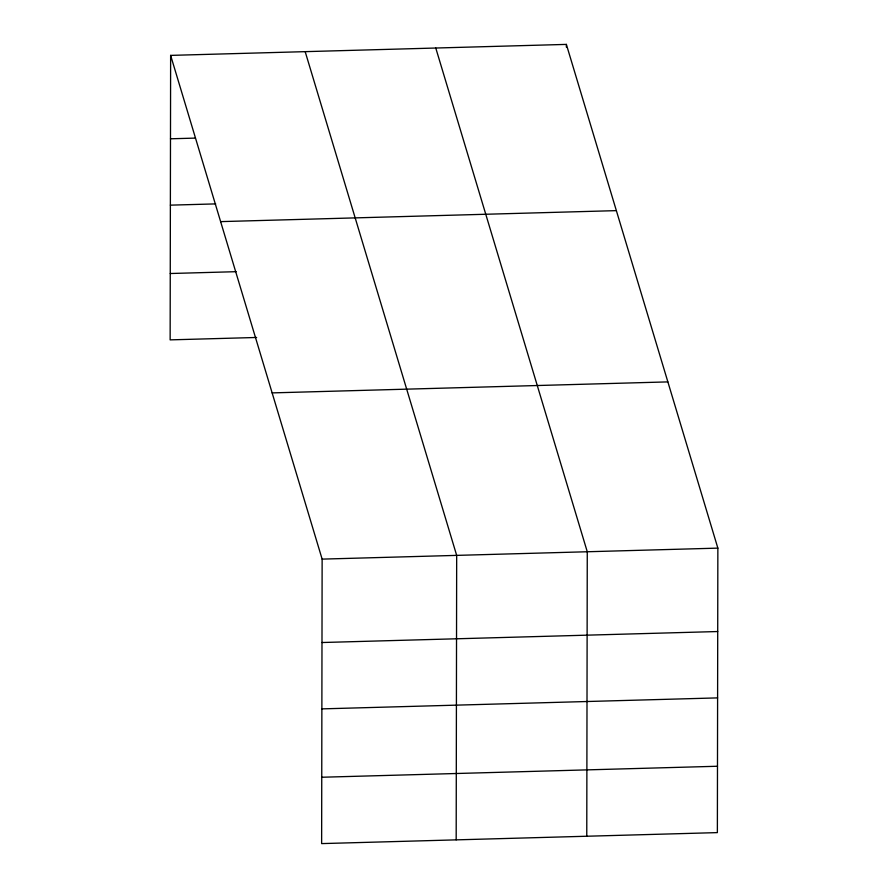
<?xml version="1.0" encoding="UTF-8"?>
<svg xmlns="http://www.w3.org/2000/svg" width="888" height="888" viewBox="0 0 888 888"><rect width="100%" height="100%" fill="white"/><g stroke="black" fill="none" stroke-linecap="round" stroke-linejoin="round"><path stroke-width="1.33" d="M170.629 55.389L322.133 559.118L321.634 843.6L717.371 832.611L717.859 548.129L566.366 44.4L170.629 55.389L170.141 339.871L256.632 337.473M456.177 839.859L456.676 555.389L305.183 51.659M566.366 47.131L566.366 44.4M586.768 836.23L587.268 551.759L435.775 48.03M170.485 138.794L195.205 138.106M170.374 205.15L215.684 203.896M220.624 221.623L616.361 210.634M170.252 273.515L236.153 271.684M272.139 392.896L667.865 381.896M322.133 559.118L717.859 548.129M321.978 642.524L717.715 631.535M321.867 708.879L717.604 697.89M321.745 777.244L717.482 766.255"/></g></svg>
